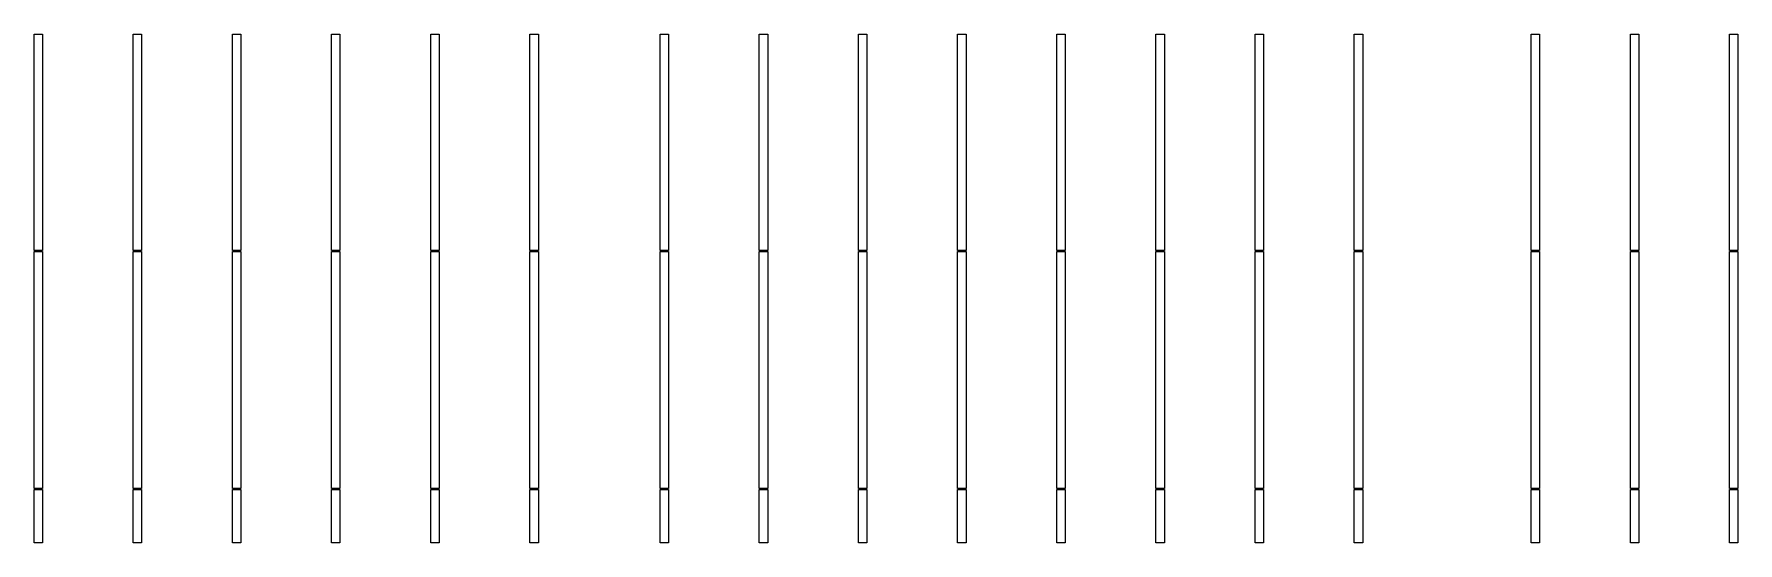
# Model space of a CAD drawing. Header units: inches. Extents: x 0 to 14480, y -2 to 5034.
# Drawn here: x 5180 to 6210, y 503 to 811 of the extents above; entities that cross this region are included whole.
import ezdxf

# ---------------------------------------------------------------- set-up
doc = ezdxf.new("R2010")
doc.units = ezdxf.units.IN
doc.header["$MEASUREMENT"] = 0
doc.layers.add('!Extrusion', color=140, linetype='Continuous', lineweight=25)

# ---------------------------------------------------------------- blocks, each defined once
blk = doc.blocks.new('BOTTOM2')
at = {"layer": '!Extrusion', "color": 223}
for points in [[(5.633626184504, 176.848302165352), (5.633626184504, 307.848302165352), (10.712366341982, 307.848302165352), (10.712366341982, 176.848302165352)], [(65.633626184504, 176.848302165352), (65.633626184504, 307.848302165352), (70.712366341982, 307.848302165352), (70.712366341982, 176.848302165352)], [(125.633626184504, 176.848302165352), (125.633626184504, 307.848302165352), (130.712366341982, 307.848302165352), (130.712366341982, 176.848302165352)], [(185.633626184504, 176.848302165352), (185.633626184504, 307.848302165352), (190.712366341982, 307.848302165352), (190.712366341982, 176.848302165352)], [(245.633626184504, 176.848302165352), (245.633626184504, 307.848302165352), (250.712366341982, 307.848302165352), (250.712366341982, 176.848302165352)], [(305.633626184504, 176.848302165352), (305.633626184504, 307.848302165352), (310.712366341982, 307.848302165352), (310.712366341982, 176.848302165352)], [(384.383626188423, 176.848302165352), (384.383626188423, 307.848302165352), (389.462366345901, 307.848302165352), (389.462366345901, 176.848302165352)], [(444.383626188423, 176.848302165352), (444.383626188423, 307.848302165352), (449.462366345901, 307.848302165352), (449.462366345901, 176.848302165352)], [(504.383626188423, 176.848302165352), (504.383626188423, 307.848302165352), (509.462366345901, 307.848302165352), (509.462366345901, 176.848302165352)], [(564.383626188423, 176.848302165352), (564.383626188423, 307.848302165352), (569.462366345901, 307.848302165352), (569.462366345901, 176.848302165352)], [(624.383626188423, 176.848302165352), (624.383626188423, 307.848302165352), (629.462366345901, 307.848302165352), (629.462366345901, 176.848302165352)], [(684.383626188423, 176.848302165352), (684.383626188423, 307.848302165352), (689.462366345901, 307.848302165352), (689.462366345901, 176.848302165352)], [(744.383626188423, 176.848302165352), (744.383626188423, 307.848302165352), (749.462366345901, 307.848302165352), (749.462366345901, 176.848302165352)], [(804.383626188423, 176.848302165352), (804.383626188423, 307.848302165352), (809.462366345901, 307.848302165352), (809.462366345901, 176.848302165352)], [(911.383537894108, 176.84830216535), (911.383537894108, 307.84830216535), (916.462278051586, 307.84830216535), (916.462278051586, 176.84830216535)], [(971.383537894108, 176.84830216535), (971.383537894108, 307.84830216535), (976.462278051586, 307.84830216535), (976.462278051586, 176.84830216535)], [(1031.383537894108, 176.84830216535), (1031.383537894108, 307.84830216535), (1036.462278051586, 307.84830216535), (1036.462278051586, 176.84830216535)]]:
    blk.add_lwpolyline(points, close=True, dxfattribs=at)
at = {"layer": '!Extrusion', "color": 5}
for points in [[(5.633626184504, 32.848302165899), (5.633626184504, 176.348302165352), (10.712366341982, 176.348302165352), (10.712366341982, 32.848302165899)], [(65.633626184504, 32.848302165899), (65.633626184504, 176.348302165352), (70.712366341982, 176.348302165352), (70.712366341982, 32.848302165899)], [(125.633626184504, 32.848302165899), (125.633626184504, 176.348302165352), (130.712366341982, 176.348302165352), (130.712366341982, 32.848302165899)], [(185.633626184504, 32.848302165899), (185.633626184504, 176.348302165352), (190.712366341982, 176.348302165352), (190.712366341982, 32.848302165899)], [(245.633626184504, 32.848302165899), (245.633626184504, 176.348302165352), (250.712366341982, 176.348302165352), (250.712366341982, 32.848302165899)], [(305.633626184504, 32.848302165899), (305.633626184504, 176.348302165352), (310.712366341982, 176.348302165352), (310.712366341982, 32.848302165899)], [(384.383626188423, 32.848302165899), (384.383626188423, 176.348302165352), (389.462366345901, 176.348302165352), (389.462366345901, 32.848302165899)], [(444.383626188423, 32.848302165899), (444.383626188423, 176.348302165352), (449.462366345901, 176.348302165352), (449.462366345901, 32.848302165899)], [(504.383626188423, 32.848302165899), (504.383626188423, 176.348302165352), (509.462366345901, 176.348302165352), (509.462366345901, 32.848302165899)], [(564.383626188423, 32.848302165899), (564.383626188423, 176.348302165352), (569.462366345901, 176.348302165352), (569.462366345901, 32.848302165899)], [(624.383626188423, 32.848302165899), (624.383626188423, 176.348302165352), (629.462366345901, 176.348302165352), (629.462366345901, 32.848302165899)], [(684.383626188423, 32.848302165899), (684.383626188423, 176.348302165352), (689.462366345901, 176.348302165352), (689.462366345901, 32.848302165899)], [(744.383626188423, 32.848302165899), (744.383626188423, 176.348302165352), (749.462366345901, 176.348302165352), (749.462366345901, 32.848302165899)], [(804.383626188423, 32.848302165899), (804.383626188423, 176.348302165352), (809.462366345901, 176.348302165352), (809.462366345901, 32.848302165899)], [(911.383537894108, 32.848302165898), (911.383537894108, 176.34830216535), (916.462278051586, 176.34830216535), (916.462278051586, 32.848302165898)], [(971.383537894108, 32.848302165898), (971.383537894108, 176.34830216535), (976.462278051586, 176.34830216535), (976.462278051586, 32.848302165898)], [(1031.383537894108, 32.848302165898), (1031.383537894108, 176.34830216535), (1036.462278051586, 176.34830216535), (1036.462278051586, 32.848302165898)]]:
    blk.add_lwpolyline(points, close=True, dxfattribs=at)
at = {"color": 151}
for points in [[(5.633217917877, 32.348302165899), (10.711958118295, 32.348302165899), (10.711958118295, -0.046875), (5.633217917877, -0.046875)], [(65.633217917877, 32.348302165899), (70.711958118295, 32.348302165899), (70.711958118295, -0.046875), (65.633217917877, -0.046875)], [(125.633217917877, 32.348302165899), (130.711958118295, 32.348302165899), (130.711958118295, -0.046875), (125.633217917877, -0.046875)], [(185.633217917877, 32.348302165899), (190.711958118295, 32.348302165899), (190.711958118295, -0.046875), (185.633217917877, -0.046875)], [(245.633217917877, 32.348302165899), (250.711958118295, 32.348302165899), (250.711958118295, -0.046875), (245.633217917877, -0.046875)], [(305.633217917877, 32.348302165899), (310.711958118295, 32.348302165899), (310.711958118295, -0.046875), (305.633217917877, -0.046875)], [(384.383217921795, 32.348302165899), (389.461958122213, 32.348302165899), (389.461958122213, -0.046875), (384.383217921795, -0.046875)], [(444.383217921795, 32.348302165899), (449.461958122213, 32.348302165899), (449.461958122213, -0.046875), (444.383217921795, -0.046875)], [(504.383217921795, 32.348302165899), (509.461958122213, 32.348302165899), (509.461958122213, -0.046875), (504.383217921795, -0.046875)], [(564.383217921795, 32.348302165899), (569.461958122213, 32.348302165899), (569.461958122213, -0.046875), (564.383217921795, -0.046875)], [(624.383217921795, 32.348302165899), (629.461958122213, 32.348302165899), (629.461958122213, -0.046875), (624.383217921795, -0.046875)], [(684.383217921795, 32.348302165899), (689.461958122213, 32.348302165899), (689.461958122213, -0.046875), (684.383217921795, -0.046875)], [(744.383217921795, 32.348302165899), (749.461958122213, 32.348302165899), (749.461958122213, -0.046875), (744.383217921795, -0.046875)], [(804.383217921795, 32.348302165899), (809.461958122213, 32.348302165899), (809.461958122213, -0.046875), (804.383217921795, -0.046875)], [(911.38312962748, 32.348302165898), (916.461869827898, 32.348302165898), (916.461869827898, -0.046875000002), (911.38312962748, -0.046875000002)], [(971.38312962748, 32.348302165898), (976.461869827898, 32.348302165898), (976.461869827898, -0.046875000002), (971.38312962748, -0.046875000002)], [(1031.38312962748, 32.348302165898), (1036.461869827898, 32.348302165898), (1036.461869827898, -0.046875000002), (1031.38312962748, -0.046875000002)]]:
    blk.add_lwpolyline(points, close=True, dxfattribs=at)

msp = doc.modelspace()

# ---------------------------------------------------------------- block references
msp.add_blockref('BOTTOM2', (5173.870008700202, 503.252312189928, 53.122393334566))

doc.saveas('drawing.dxf')
